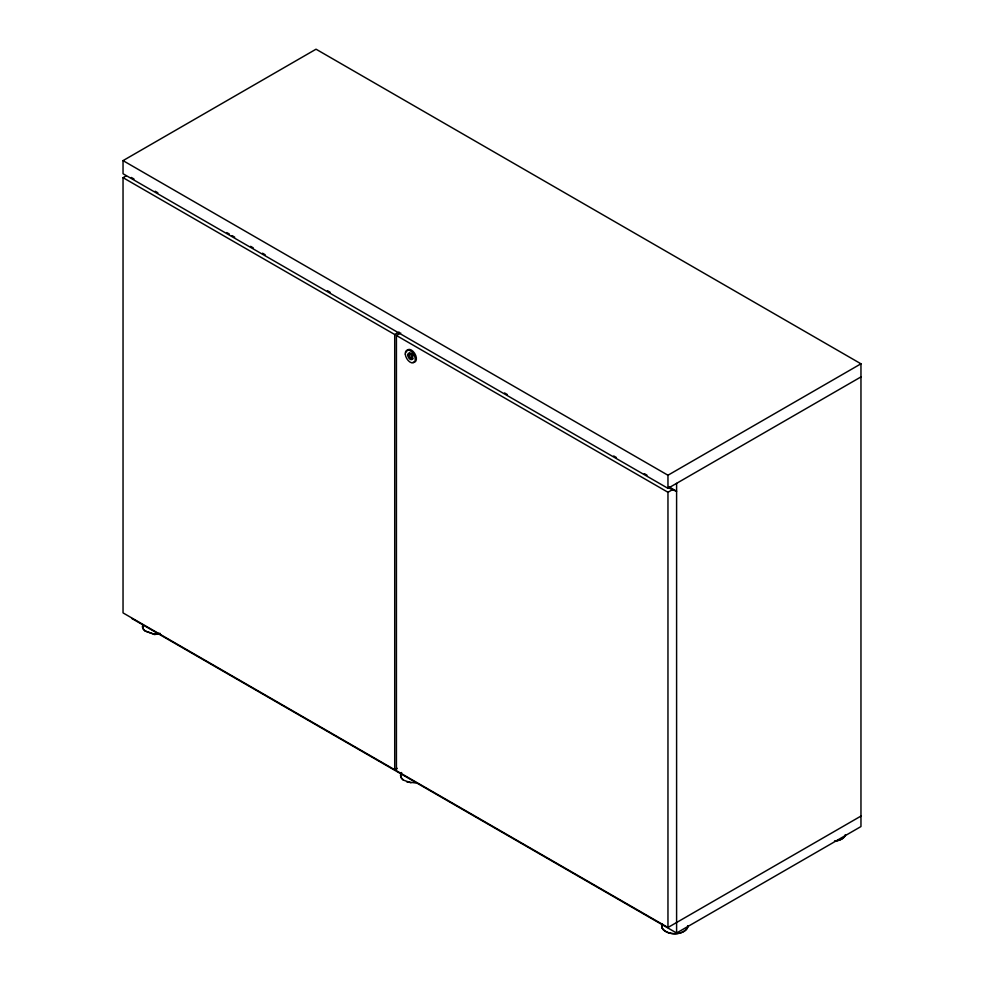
<?xml version="1.0" encoding="UTF-8"?>
<svg xmlns="http://www.w3.org/2000/svg" width="984" height="984" viewBox="0 0 984 984"><rect width="100%" height="100%" fill="white"/><g stroke="black" fill="none" stroke-linecap="round" stroke-linejoin="round"><path stroke-width="1.48" d="M160.343 633.438A13.161 7.601 0 0 1 157.379 633.88L152.803 633.782L145.177 631.015L143.049 628.678L142.914 624.766M661.666 925.034L661.838 927.666L663.56 930.114L666.635 932.069A13.173 7.601 0 0 0 687.755 927.1L687.668 925.784L687.742 927.1C683.007 935.956 667.189 935.895 661.838 927.666L662.367 923.779M860.963 376.921L667.964 488.335L123.037 173.738L123.037 160.626L316.036 49.2L860.963 363.809L860.963 826.56L676.598 933.004L131.671 618.395M397.179 768.319L394.719 769.746L123.037 612.897L123.037 177.661L126.284 175.792M123.037 177.661L394.719 334.511L399.037 332.026M860.963 816.08L667.964 927.494L396.429 770.73L396.429 335.495L400.734 333.01M123.037 160.626L667.964 475.235L860.963 363.809M396.429 335.495L667.964 492.271L672.281 489.786L676.598 491.225L668.603 486.613M159.556 633.487L152.815 633.782L145.177 631.015A13.161 7.601 0 0 1 142.422 626.07M154.291 634.582L156.837 634.188M835.231 840.976C839.327 840.594 843.952 838.811 845.527 834.703A13.173 7.601 0 0 1 834.53 841.16M406.749 781.837L415.531 782.932M410.968 782.834L403.342 780.066L401.201 777.717L400.586 775.109L401.558 772.526A13.173 7.614 0 0 0 403.342 780.054M131.327 177.464L133.984 179.002M155.189 191.24L157.834 192.778M226.75 232.556L229.395 234.094M232.052 235.619L234.696 237.144M250.6 246.332L253.257 247.857M262.531 253.22L265.176 254.745M327.463 290.71L330.12 292.236M504.558 392.948L507.227 394.486M613.708 455.973L616.378 457.511M644.323 473.648L646.992 475.186M668.284 487.474L672.281 489.786M676.598 483.353L676.598 933.004M667.964 475.235L667.964 488.335M667.964 492.271L667.964 927.494M394.719 334.511L394.719 769.746M412.911 358.816A3.469 2.005 59.9 0 1 408.668 356.356A3.469 2.005 59.9 0 1 410.783 353.342M411.423 353.809A3.469 2.005 59.9 0 1 412.911 355.987M411.607 358.766A3.469 2.005 59.9 0 1 409.811 357.081M406.478 351.977A7.06 4.071 59.9 0 1 414.608 353.281A7.06 4.071 59.9 0 1 413.096 362.235M411.841 355.113L409.738 353.896L409.738 357.413L411.841 358.631L411.841 355.113M407.819 355.322A3.469 2.005 59.9 0 0 411.669 359.615A3.469 2.005 59.9 0 0 411.3 354.523A3.469 2.005 59.9 0 0 407.819 355.322M405.285 354.105A7.06 4.071 59.9 0 0 413.132 362.862A7.06 4.071 59.9 0 0 412.37 352.481A7.06 4.071 59.9 0 0 405.285 354.105"/></g></svg>
